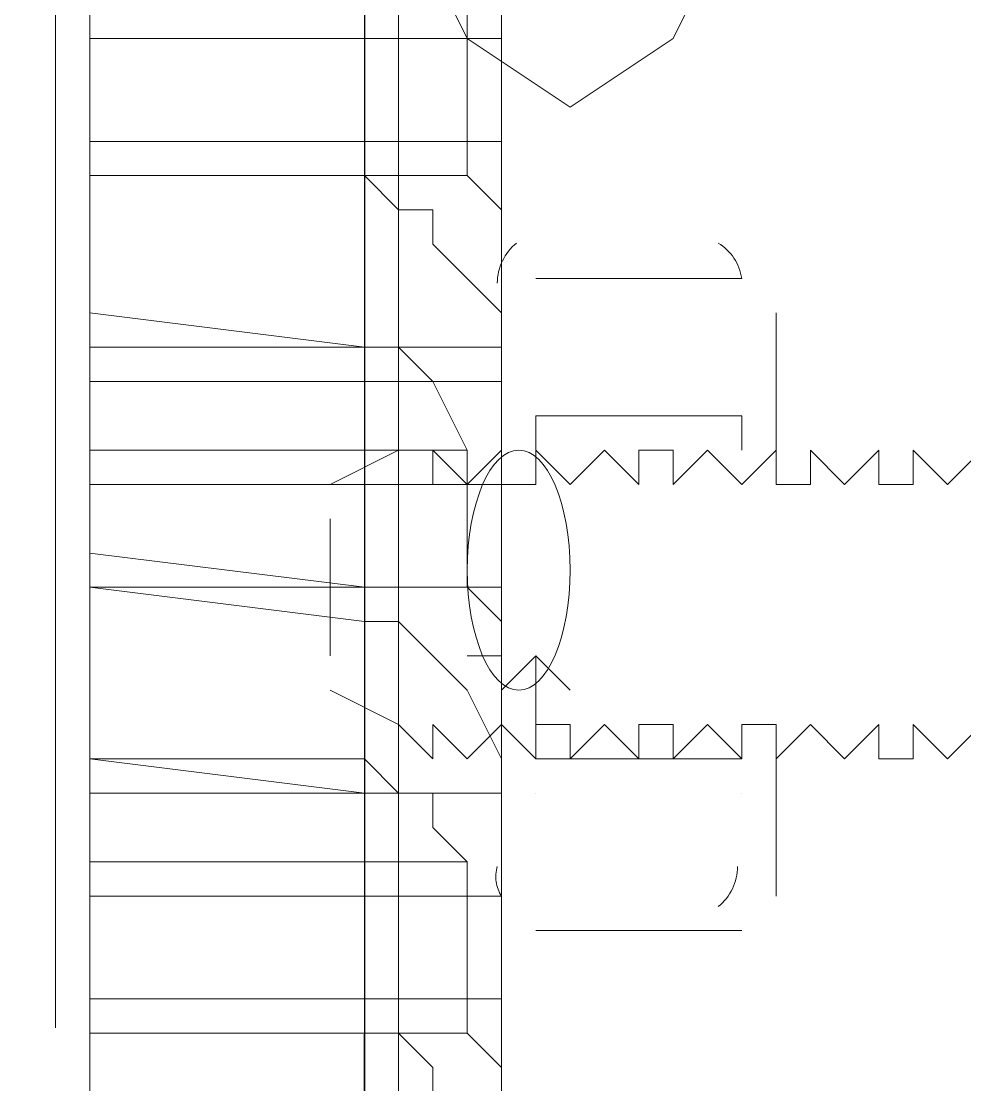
# Model space of a CAD drawing. Header units: metres. Extents: x 2999 to 3164, y 1641 to 1678.
# Drawn here: x 3140.8187 to 3140.877, y 1663.1285 to 1663.1942 of the extents above; entities that cross this region are included whole.
import ezdxf

# ---------------------------------------------------------------- set-up
doc = ezdxf.new("R2010")
doc.units = ezdxf.units.M
doc.linetypes.add('CONTORNO_QUADRO_T', pattern=[0.35, 0.2, -0.15])
doc.layers.add('PDF28_Geometry', color=7, linetype='Continuous')

msp = doc.modelspace()

# ---------------------------------------------------------------- linework, layer by layer
at = {"layer": 'PDF28_Geometry', "linetype": 'CONTORNO_QUADRO_T', "lineweight": 25}
msp.add_lwpolyline([(3140.839914965652, 1660.481663151814), (3140.839914965652, 1668.342915623616), (3140.839914965652, 1668.478921752103), (3140.839914965652, 1662.105136669819)], dxfattribs=at)
at = {"layer": 'PDF28_Geometry', "linetype": 'CONTORNO_QUADRO_T', "lineweight": 15}
for points in [[(3140.839914965652, 1666.448510410298), (3140.839914965652, 1666.446393756428), (3140.839914965652, 1664.734020775898), (3140.839914965652, 1664.731904122029), (3140.839914965652, 1664.729787468159), (3140.839914965652, 1663.017414487629), (3140.839914965652, 1663.01529783376), (3140.839914965652, 1663.01318117989)], [(3140.839914965652, 1664.662054544331), (3140.839914965652, 1663.165580258503)], [(3140.839914965652, 1663.1867467972), (3140.822981734695, 1663.1867467972), (3140.822981734695, 1663.174046873982), (3140.839914965652, 1663.174046873982)], [(3140.822981734695, 1663.18463014333), (3140.839914965652, 1663.18463014333)], [(3140.84838158113, 1663.167696912373), (3140.84838158113, 1663.169813566243), (3140.84838158113, 1663.176163527851)], [(3140.865314812087, 1663.176163527851), (3140.865314812087, 1663.169813566243), (3140.865314812087, 1663.167696912373)], [(3140.850498235, 1663.169813566243), (3140.850498235, 1663.169813566243)], [(3140.863198158218, 1663.169813566243), (3140.850498235, 1663.169813566243)], [(3140.863198158218, 1663.169813566243), (3140.863198158218, 1663.169813566243)], [(3140.837798311782, 1663.165580258503), (3140.842031619521, 1663.167696912373), (3140.842031619521, 1663.165580258503), (3140.844148273391, 1663.165580258503), (3140.844148273391, 1663.167696912373), (3140.846264927261, 1663.165580258503), (3140.84838158113, 1663.167696912373), (3140.84838158113, 1663.165580258503), (3140.850498235, 1663.165580258503), (3140.850498235, 1663.167696912373), (3140.85261488887, 1663.165580258503), (3140.854731542739, 1663.167696912373), (3140.856848196609, 1663.165580258503), (3140.856848196609, 1663.167696912373), (3140.858964850478, 1663.167696912373), (3140.858964850478, 1663.165580258503), (3140.861081504348, 1663.167696912373), (3140.863198158218, 1663.165580258503), (3140.865314812087, 1663.167696912373), (3140.865314812087, 1663.165580258503), (3140.867431465957, 1663.165580258503), (3140.867431465957, 1663.167696912373), (3140.869548119827, 1663.165580258503), (3140.871664773696, 1663.167696912373), (3140.871664773696, 1663.165580258503), (3140.873781427566, 1663.165580258503), (3140.873781427566, 1663.167696912373), (3140.875898081436, 1663.165580258503), (3140.878014735305, 1663.167696912373)], [(3140.842031619521, 1663.167696912373), (3140.842031619521, 1663.167696912373)], [(3140.84838158113, 1663.167696912373), (3140.84838158113, 1663.167696912373)], [(3140.854731542739, 1663.167696912373), (3140.854731542739, 1663.167696912373)], [(3140.858964850478, 1663.167696912373), (3140.858964850478, 1663.167696912373)], [(3140.861081504348, 1663.167696912373), (3140.861081504348, 1663.167696912373)], [(3140.865314812087, 1663.167696912373), (3140.865314812087, 1663.167696912373)], [(3140.867431465957, 1663.167696912373), (3140.867431465957, 1663.167696912373)], [(3140.871664773696, 1663.167696912373), (3140.871664773696, 1663.167696912373)], [(3140.873781427566, 1663.167696912373), (3140.873781427566, 1663.167696912373)], [(3140.842031619521, 1663.165580258503), (3140.842031619521, 1663.165580258503)], [(3140.856848196609, 1663.165580258503), (3140.856848196609, 1663.165580258503)], [(3140.858964850478, 1663.165580258503), (3140.858964850478, 1663.165580258503)], [(3140.863198158218, 1663.165580258503), (3140.863198158218, 1663.165580258503)], [(3140.865314812087, 1663.165580258503), (3140.865314812087, 1663.165580258503)], [(3140.869548119827, 1663.165580258503), (3140.869548119827, 1663.165580258503)], [(3140.871664773696, 1663.165580258503), (3140.871664773696, 1663.165580258503)], [(3140.875898081436, 1663.165580258503), (3140.875898081436, 1663.165580258503)], [(3140.837798311782, 1663.163463604634), (3140.837798311782, 1663.154996989155)], [(3140.822981734695, 1663.159230296895), (3140.839914965652, 1663.159230296895), (3140.822981734695, 1663.161346950764), (3140.822981734695, 1663.148647027547), (3140.839914965652, 1663.146530373677)], [(3140.84838158113, 1663.154996989155), (3140.84838158113, 1663.152880335286), (3140.850498235, 1663.154996989155), (3140.85261488887, 1663.152880335286)], [(3140.878014735305, 1663.150763681416), (3140.875898081436, 1663.148647027547), (3140.873781427566, 1663.150763681416), (3140.873781427566, 1663.148647027547), (3140.871664773696, 1663.148647027547), (3140.871664773696, 1663.150763681416), (3140.869548119827, 1663.148647027547), (3140.867431465957, 1663.150763681416), (3140.865314812087, 1663.148647027547), (3140.865314812087, 1663.150763681416), (3140.863198158218, 1663.150763681416), (3140.863198158218, 1663.148647027547), (3140.861081504348, 1663.150763681416), (3140.858964850478, 1663.148647027547), (3140.858964850478, 1663.150763681416), (3140.856848196609, 1663.150763681416), (3140.856848196609, 1663.148647027547), (3140.854731542739, 1663.150763681416), (3140.85261488887, 1663.148647027547), (3140.85261488887, 1663.150763681416), (3140.850498235, 1663.150763681416), (3140.850498235, 1663.148647027547), (3140.84838158113, 1663.150763681416), (3140.846264927261, 1663.148647027547), (3140.844148273391, 1663.150763681416), (3140.844148273391, 1663.148647027547), (3140.842031619521, 1663.150763681416), (3140.837798311782, 1663.152880335286)], [(3140.839914965652, 1663.150763681416), (3140.839914965652, 1663.030114410847)], [(3140.842031619521, 1663.150763681416), (3140.842031619521, 1663.150763681416)], [(3140.842031619521, 1663.150763681416), (3140.842031619521, 1663.150763681416)], [(3140.844148273391, 1663.150763681416), (3140.844148273391, 1663.150763681416)], [(3140.844148273391, 1663.150763681416), (3140.844148273391, 1663.150763681416)], [(3140.84838158113, 1663.150763681416), (3140.850498235, 1663.148647027547), (3140.863198158218, 1663.148647027547)], [(3140.84838158113, 1663.150763681416), (3140.84838158113, 1663.150763681416)], [(3140.85261488887, 1663.150763681416), (3140.85261488887, 1663.148647027547)], [(3140.85261488887, 1663.150763681416), (3140.85261488887, 1663.150763681416)], [(3140.85261488887, 1663.150763681416), (3140.85261488887, 1663.150763681416)], [(3140.854731542739, 1663.150763681416), (3140.854731542739, 1663.150763681416)], [(3140.858964850478, 1663.150763681416), (3140.858964850478, 1663.150763681416)], [(3140.861081504348, 1663.150763681416), (3140.861081504348, 1663.150763681416)], [(3140.865314812087, 1663.150763681416), (3140.865314812087, 1663.146530373677), (3140.865314812087, 1663.140180412068)], [(3140.865314812087, 1663.150763681416), (3140.865314812087, 1663.150763681416)], [(3140.867431465957, 1663.150763681416), (3140.867431465957, 1663.150763681416)], [(3140.871664773696, 1663.150763681416), (3140.871664773696, 1663.150763681416)], [(3140.873781427566, 1663.150763681416), (3140.873781427566, 1663.150763681416)], [(3140.846264927261, 1663.148647027547), (3140.846264927261, 1663.148647027547)], [(3140.850498235, 1663.148647027547), (3140.850498235, 1663.148647027547)], [(3140.85261488887, 1663.148647027547), (3140.85261488887, 1663.148647027547)], [(3140.856848196609, 1663.148647027547), (3140.856848196609, 1663.148647027547)], [(3140.858964850478, 1663.148647027547), (3140.858964850478, 1663.148647027547)], [(3140.863198158218, 1663.148647027547), (3140.863198158218, 1663.148647027547)], [(3140.865314812087, 1663.148647027547), (3140.865314812087, 1663.148647027547)], [(3140.869548119827, 1663.148647027547), (3140.869548119827, 1663.148647027547)], [(3140.871664773696, 1663.148647027547), (3140.871664773696, 1663.148647027547)], [(3140.875898081436, 1663.148647027547), (3140.875898081436, 1663.148647027547)], [(3140.850498235, 1663.146530373677), (3140.850498235, 1663.146530373677)], [(3140.863198158218, 1663.146530373677), (3140.863198158218, 1663.146530373677)], [(3140.850498235, 1663.138063758198), (3140.850498235, 1663.138063758198)], [(3140.850498235, 1663.138063758198), (3140.863198158218, 1663.138063758198)], [(3140.863198158218, 1663.138063758198), (3140.863198158218, 1663.138063758198)], [(3140.839914965652, 1663.133830450459), (3140.822981734695, 1663.133830450459), (3140.822981734695, 1663.121130527241), (3140.839914965652, 1663.121130527241)], [(3140.822981734695, 1663.131713796589), (3140.839914965652, 1663.131713796589)]]:
    msp.add_lwpolyline(points, dxfattribs=at)
at = {"layer": 'PDF28_Geometry', "linetype": 'CONTORNO_QUADRO_T', "lineweight": 0}
for points in [[(3140.820865080825, 1663.682043802693), (3140.820865080825, 1663.059747565022)], [(3140.84838158113, 1663.677810494954), (3140.84838158113, 1663.036464372456), (3140.846264927261, 1663.036464372456), (3140.839914965652, 1663.036464372456), (3140.818748426955, 1663.038581026326), (3140.820865080825, 1663.044930987935), (3140.820865080825, 1663.059747565022)], [(3140.839914965652, 1663.027997756978), (3140.842031619521, 1663.027997756978), (3140.842031619521, 1663.034347718587), (3140.839914965652, 1663.034347718587), (3140.842031619521, 1663.034347718587), (3140.842031619521, 1663.675693841084)], [(3140.846264927261, 1663.18463014333), (3140.839914965652, 1663.18463014333), (3140.839914965652, 1663.199446720417), (3140.822981734695, 1663.201563374287), (3140.822981734695, 1663.199446720417), (3140.822981734695, 1663.193096758809), (3140.822981734695, 1663.1867467972)], [(3140.84838158113, 1663.199446720417), (3140.84838158113, 1663.193096758809)], [(3140.846264927261, 1663.195213412678), (3140.846264927261, 1663.18463014333), (3140.84838158113, 1663.18251348946), (3140.84838158113, 1663.180396835591), (3140.84838158113, 1663.176163527851), (3140.84838158113, 1663.174046873982), (3140.839914965652, 1663.174046873982), (3140.839914965652, 1663.157113643025)], [(3140.839914965652, 1663.1867467972), (3140.84838158113, 1663.1867467972), (3140.84838158113, 1663.188863451069), (3140.84838158113, 1663.193096758809), (3140.822981734695, 1663.193096758809)], [(3140.822981734695, 1663.18463014333), (3140.839914965652, 1663.18463014333), (3140.842031619521, 1663.18251348946), (3140.844148273391, 1663.18251348946), (3140.844148273391, 1663.180396835591), (3140.846264927261, 1663.178280181721), (3140.84838158113, 1663.176163527851), (3140.84838158113, 1663.171930220112), (3140.84838158113, 1663.165580258503), (3140.84838158113, 1663.163463604634), (3140.84838158113, 1663.159230296895), (3140.839914965652, 1663.159230296895), (3140.846264927261, 1663.159230296895), (3140.846264927261, 1663.167696912373)], [(3140.822981734695, 1663.176163527851), (3140.839914965652, 1663.174046873982), (3140.842031619521, 1663.174046873982), (3140.844148273391, 1663.171930220112), (3140.846264927261, 1663.167696912373), (3140.822981734695, 1663.167696912373)], [(3140.84838158113, 1663.171930220112), (3140.822981734695, 1663.171930220112), (3140.822981734695, 1663.174046873982)], [(3140.822981734695, 1663.171930220112), (3140.822981734695, 1663.165580258503), (3140.84838158113, 1663.165580258503)], [(3140.822981734695, 1663.165580258503), (3140.822981734695, 1663.161346950764)], [(3140.822981734695, 1663.159230296895), (3140.839914965652, 1663.157113643025), (3140.842031619521, 1663.157113643025), (3140.844148273391, 1663.154996989155), (3140.846264927261, 1663.152880335286), (3140.84838158113, 1663.148647027547), (3140.84838158113, 1663.146530373677), (3140.84838158113, 1663.150763681416), (3140.84838158113, 1663.152880335286), (3140.84838158113, 1663.157113643025), (3140.846264927261, 1663.159230296895)], [(3140.846264927261, 1663.131713796589), (3140.839914965652, 1663.131713796589), (3140.839914965652, 1663.148647027547), (3140.842031619521, 1663.146530373677), (3140.844148273391, 1663.146530373677), (3140.844148273391, 1663.144413719807), (3140.846264927261, 1663.142297065938), (3140.846264927261, 1663.131713796589), (3140.84838158113, 1663.12959714272), (3140.84838158113, 1663.12748048885), (3140.84838158113, 1663.123247181111), (3140.84838158113, 1663.121130527241), (3140.84838158113, 1663.112663911763), (3140.822981734695, 1663.112663911763)], [(3140.839914965652, 1663.148647027547), (3140.822981734695, 1663.148647027547), (3140.822981734695, 1663.146530373677), (3140.822981734695, 1663.140180412068), (3140.822981734695, 1663.133830450459)], [(3140.839914965652, 1663.146530373677), (3140.84838158113, 1663.146530373677), (3140.822981734695, 1663.146530373677)], [(3140.84838158113, 1663.146530373677), (3140.84838158113, 1663.140180412068)], [(3140.822981734695, 1663.142297065938), (3140.846264927261, 1663.142297065938)], [(3140.822981734695, 1663.140180412068), (3140.84838158113, 1663.140180412068), (3140.84838158113, 1663.135947104329), (3140.84838158113, 1663.133830450459), (3140.839914965652, 1663.133830450459)], [(3140.839914965652, 1663.131713796589), (3140.822981734695, 1663.131713796589), (3140.839914965652, 1663.131713796589), (3140.842031619521, 1663.131713796589), (3140.844148273391, 1663.12959714272), (3140.844148273391, 1663.12748048885), (3140.846264927261, 1663.125363834981), (3140.84838158113, 1663.123247181111), (3140.84838158113, 1663.121130527241), (3140.822981734695, 1663.121130527241), (3140.822981734695, 1663.112663911763), (3140.822981734695, 1663.108430604023)]]:
    msp.add_lwpolyline(points, dxfattribs=at)
at = {"layer": 'PDF28_Geometry', "linetype": 'CONTORNO_QUADRO_T', "lineweight": 15}
for points in [[(3140.85261488887, 1663.188863451069), (3140.846264927261, 1663.193096758809), (3140.844148273391, 1663.197330066548), (3140.84838158113, 1663.203680028157), (3140.85261488887, 1663.205796682026), (3140.858964850478, 1663.203680028157), (3140.861081504348, 1663.197330066548), (3140.858964850478, 1663.193096758809)], [(3140.863198158218, 1663.138063758198), (3140.850498235, 1663.138063758198)]]:
    msp.add_lwpolyline(points, close=True, dxfattribs=at)
for points in [[(3140.861744703775, 1663.180470669996, -0.2278046166472967), (3140.863198158218, 1663.178280181721), (3140.850498235, 1663.178280181721)], [(3140.848118883498, 1663.142008529194, 0.2278046118242825), (3140.84838158113, 1663.140180412068), (3140.84838158113, 1663.146530373677), (3140.84838158113, 1663.150763681416), (3140.84838158113, 1663.154996989155), (3140.846264927261, 1663.154996989155)]]:
    msp.add_lwpolyline(points, format="xyb", dxfattribs=at)
at = {"layer": 'PDF28_Geometry', "color": 8, "linetype": 'CONTORNO_QUADRO_T', "lineweight": 15, "true_color": 0x808080}
for points in [[(3140.850498235, 1663.169813566243), (3140.850498235, 1663.165580258503)], [(3140.863198158218, 1663.167696912373), (3140.863198158218, 1663.169813566243)], [(3140.850498235, 1663.154996989155), (3140.850498235, 1663.150763681416)], [(3140.863198158218, 1663.148647027547), (3140.863198158218, 1663.150763681416)], [(3140.850498235, 1663.148647027547), (3140.850498235, 1663.148647027547)]]:
    msp.add_lwpolyline(points, dxfattribs=at)
at = {"layer": 'PDF28_Geometry', "linetype": 'CONTORNO_QUADRO_T', "lineweight": 15}
for centre, radius, start, end in [((3140.851293908266, 1663.177991638132), 0.003175024759857646, 128.6669124318641, 179.9998764599591), ((3140.85976097404, 1663.14200853612), 0.003175024879706055, 308.6669128430572, 359.9998750282181)]:
    msp.add_arc(centre, radius, start, end, dxfattribs=at)
for points in [[(3140.849439908065, 1663.167696912373), (3140.847682920254, 1663.167696912373), (3140.846264927261, 1663.164373105402), (3140.846264927261, 1663.160288623829)], [(3140.85261488887, 1663.160288623829), (3140.85261488887, 1663.164373105402), (3140.851196895876, 1663.167696912373), (3140.849439908065, 1663.167696912373)], [(3140.846264927261, 1663.160288623829), (3140.846264927261, 1663.156204144374), (3140.847682920254, 1663.152880335286), (3140.849439908065, 1663.152880335286)], [(3140.849439908065, 1663.152880335286), (3140.851196895876, 1663.152880335286), (3140.85261488887, 1663.156204144374), (3140.85261488887, 1663.160288623829)]]:
    msp.add_open_spline(points, degree=3, dxfattribs=at)

doc.saveas('drawing.dxf')
